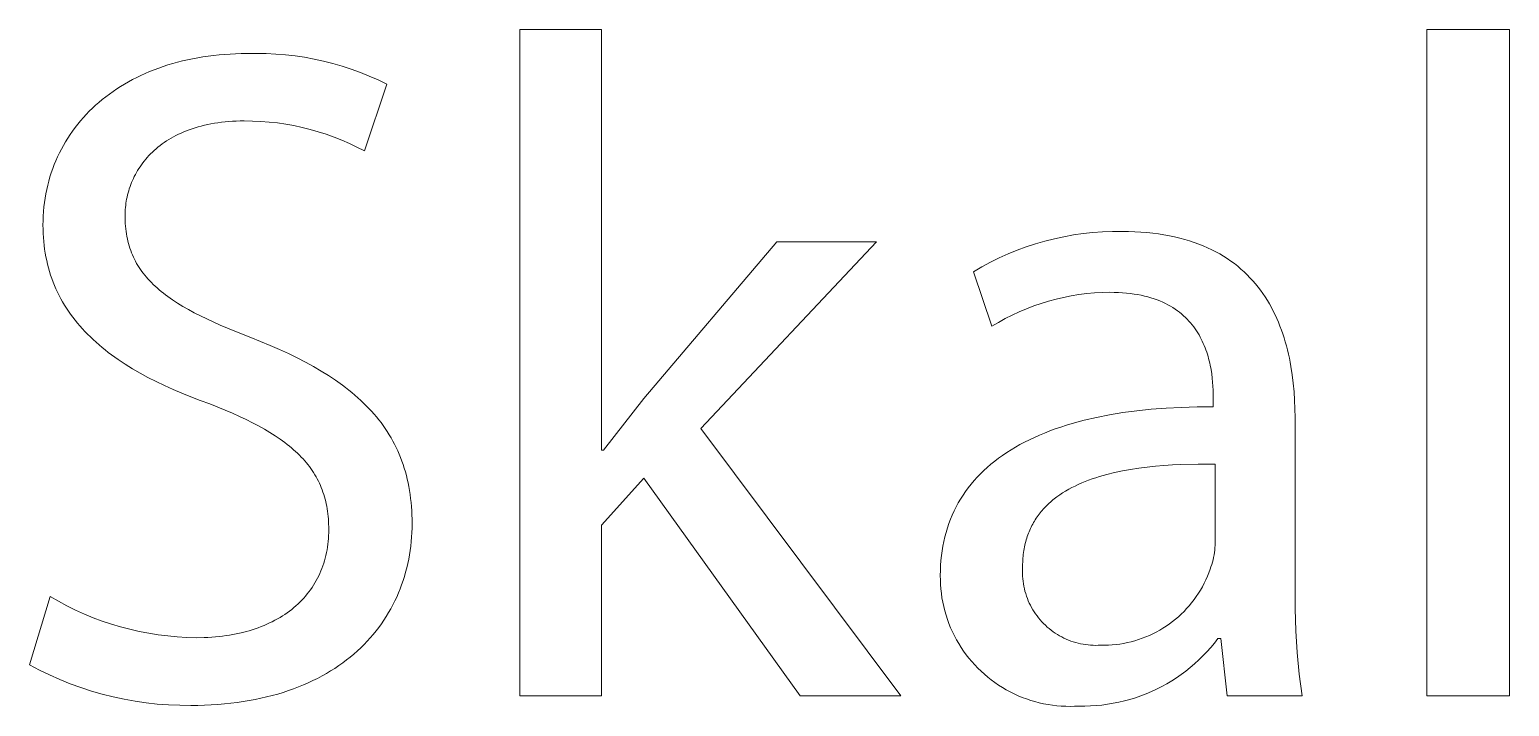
# Model space of a CAD drawing. Header units: millimetres. Extents: x 3269 to 7089, y 1744 to 4413.
# Drawn here: x 6774.7 to 6835.1, y 1909.1 to 1936.7 of the extents above; entities that cross this region are included whole.
import ezdxf

# ---------------------------------------------------------------- set-up
doc = ezdxf.new("R2010")
doc.units = ezdxf.units.MM
doc.header["$MEASUREMENT"] = 0
doc.layers.add('Domyślny', color=7, linetype='Continuous', true_color=0x000000)

msp = doc.modelspace()

# ---------------------------------------------------------------- linework, layer by layer
at = {"layer": 'Domyślny', "color": 18, "lineweight": 15, "true_color": 0x000000}
for p, q in [((6794.709, 1909.562), (6794.709, 1936.72)), ((6794.709, 1936.72), (6798.041, 1936.72)), ((6798.041, 1936.72), (6798.041, 1919.573)), ((6831.688, 1936.719), (6835.059, 1936.719)), ((6831.688, 1909.56), (6831.688, 1936.719)), ((6835.059, 1936.719), (6835.059, 1909.56)), ((6782.891, 1935.724), (6783.12, 1935.734)), ((6783.12, 1935.734), (6783.351, 1935.741)), ((6783.351, 1935.741), (6783.585, 1935.743)), ((6783.585, 1935.743), (6783.978, 1935.75)), ((6783.978, 1935.75), (6784.371, 1935.744)), ((6784.371, 1935.744), (6784.763, 1935.725)), ((6779.796, 1935.08), (6779.982, 1935.149)), ((6779.982, 1935.149), (6780.17, 1935.215)), ((6780.17, 1935.215), (6780.362, 1935.277)), ((6780.362, 1935.277), (6780.557, 1935.336)), ((6780.557, 1935.336), (6780.755, 1935.391)), ((6780.755, 1935.391), (6780.956, 1935.442)), ((6780.956, 1935.442), (6781.16, 1935.489)), ((6781.16, 1935.489), (6781.366, 1935.532)), ((6781.366, 1935.532), (6781.576, 1935.572)), ((6781.576, 1935.572), (6781.788, 1935.607)), ((6781.788, 1935.607), (6782.003, 1935.639)), ((6782.003, 1935.639), (6782.221, 1935.666)), ((6782.221, 1935.666), (6782.442, 1935.689)), ((6782.442, 1935.689), (6782.665, 1935.709)), ((6782.665, 1935.709), (6782.891, 1935.724)), ((6784.763, 1935.725), (6785.155, 1935.693)), ((6785.155, 1935.693), (6785.545, 1935.648)), ((6785.545, 1935.648), (6785.934, 1935.59)), ((6785.934, 1935.59), (6786.32, 1935.519)), ((6786.32, 1935.519), (6786.704, 1935.435)), ((6786.704, 1935.435), (6787.085, 1935.338)), ((6787.085, 1935.338), (6787.462, 1935.229)), ((6787.462, 1935.229), (6787.836, 1935.107)), ((6778.587, 1934.496), (6778.75, 1934.589)), ((6778.75, 1934.589), (6778.916, 1934.679)), ((6778.916, 1934.679), (6779.086, 1934.766)), ((6779.086, 1934.766), (6779.258, 1934.85)), ((6779.258, 1934.85), (6779.434, 1934.93)), ((6779.434, 1934.93), (6779.614, 1935.006)), ((6779.614, 1935.006), (6779.796, 1935.08)), ((6787.836, 1935.107), (6788.205, 1934.972)), ((6788.205, 1934.972), (6788.57, 1934.826)), ((6788.57, 1934.826), (6788.929, 1934.667)), ((6788.929, 1934.667), (6789.283, 1934.496)), ((6777.684, 1933.868), (6777.825, 1933.98)), ((6777.825, 1933.98), (6777.971, 1934.089)), ((6777.971, 1934.089), (6778.12, 1934.196)), ((6778.12, 1934.196), (6778.272, 1934.299)), ((6778.272, 1934.299), (6778.428, 1934.399)), ((6778.428, 1934.399), (6778.587, 1934.496)), ((6789.283, 1934.496), (6788.368, 1931.774)), ((6777.03, 1933.262), (6777.154, 1933.389)), ((6777.154, 1933.389), (6777.281, 1933.513)), ((6777.281, 1933.513), (6777.411, 1933.634)), ((6777.411, 1933.634), (6777.546, 1933.752)), ((6777.546, 1933.752), (6777.684, 1933.868)), ((6776.473, 1932.586), (6776.576, 1932.727)), ((6776.576, 1932.727), (6776.684, 1932.864)), ((6776.684, 1932.864), (6776.796, 1933)), ((6776.796, 1933), (6776.911, 1933.132)), ((6776.911, 1933.132), (6777.03, 1933.262)), ((6781.468, 1932.72), (6781.348, 1932.681)), ((6781.592, 1932.756), (6781.468, 1932.72)), ((6781.718, 1932.79), (6781.592, 1932.756)), ((6781.847, 1932.822), (6781.718, 1932.79)), ((6781.98, 1932.851), (6781.847, 1932.822)), ((6782.115, 1932.878), (6781.98, 1932.851)), ((6782.253, 1932.902), (6782.115, 1932.878)), ((6782.395, 1932.923), (6782.253, 1932.902)), ((6782.539, 1932.942), (6782.395, 1932.923)), ((6782.687, 1932.958), (6782.539, 1932.942)), ((6782.837, 1932.971), (6782.687, 1932.958)), ((6782.991, 1932.982), (6782.837, 1932.971)), ((6783.147, 1932.989), (6782.991, 1932.982)), ((6783.307, 1932.994), (6783.147, 1932.989)), ((6783.47, 1932.995), (6783.307, 1932.994)), ((6783.81, 1932.992), (6783.47, 1932.995)), ((6784.15, 1932.978), (6783.81, 1932.992)), ((6784.489, 1932.952), (6784.15, 1932.978)), ((6784.827, 1932.915), (6784.489, 1932.952)), ((6785.164, 1932.866), (6784.827, 1932.915)), ((6785.498, 1932.806), (6785.164, 1932.866)), ((6785.831, 1932.735), (6785.498, 1932.806)), ((6786.161, 1932.653), (6785.831, 1932.735)), ((6776.098, 1932), (6776.186, 1932.151)), ((6776.186, 1932.151), (6776.277, 1932.298)), ((6776.277, 1932.298), (6776.373, 1932.444)), ((6776.373, 1932.444), (6776.473, 1932.586)), ((6780.207, 1932.12), (6780.12, 1932.058)), ((6780.297, 1932.18), (6780.207, 1932.12)), ((6780.39, 1932.239), (6780.297, 1932.18)), ((6780.485, 1932.295), (6780.39, 1932.239)), ((6780.583, 1932.35), (6780.485, 1932.295)), ((6780.684, 1932.404), (6780.583, 1932.35)), ((6780.787, 1932.455), (6780.684, 1932.404)), ((6780.894, 1932.504), (6780.787, 1932.455)), ((6781.003, 1932.552), (6780.894, 1932.504)), ((6781.115, 1932.597), (6781.003, 1932.552)), ((6781.23, 1932.64), (6781.115, 1932.597)), ((6781.348, 1932.681), (6781.23, 1932.64)), ((6786.488, 1932.559), (6786.161, 1932.653)), ((6786.812, 1932.455), (6786.488, 1932.559)), ((6787.132, 1932.34), (6786.812, 1932.455)), ((6787.448, 1932.214), (6787.132, 1932.34)), ((6787.759, 1932.078), (6787.448, 1932.214)), ((6775.79, 1931.376), (6775.861, 1931.536)), ((6775.861, 1931.536), (6775.936, 1931.693)), ((6775.936, 1931.693), (6776.015, 1931.848)), ((6776.015, 1931.848), (6776.098, 1932)), ((6779.517, 1931.512), (6779.453, 1931.438)), ((6779.584, 1931.584), (6779.517, 1931.512)), ((6779.653, 1931.656), (6779.584, 1931.584)), ((6779.724, 1931.726), (6779.653, 1931.656)), ((6779.798, 1931.796), (6779.724, 1931.726)), ((6779.875, 1931.863), (6779.798, 1931.796)), ((6779.954, 1931.93), (6779.875, 1931.863)), ((6780.036, 1931.995), (6779.954, 1931.93)), ((6780.12, 1932.058), (6780.036, 1931.995)), ((6788.066, 1931.931), (6787.759, 1932.078)), ((6788.368, 1931.774), (6788.066, 1931.931)), ((6775.604, 1930.885), (6775.661, 1931.051)), ((6775.661, 1931.051), (6775.723, 1931.215)), ((6775.723, 1931.215), (6775.79, 1931.376)), ((6779.122, 1930.974), (6779.075, 1930.894)), ((6779.171, 1931.053), (6779.122, 1930.974)), ((6779.223, 1931.132), (6779.171, 1931.053)), ((6779.277, 1931.21), (6779.223, 1931.132)), ((6779.333, 1931.287), (6779.277, 1931.21)), ((6779.392, 1931.363), (6779.333, 1931.287)), ((6779.453, 1931.438), (6779.392, 1931.363)), ((6775.417, 1930.201), (6775.457, 1930.375)), ((6775.457, 1930.375), (6775.502, 1930.547)), ((6775.502, 1930.547), (6775.55, 1930.717)), ((6775.55, 1930.717), (6775.604, 1930.885)), ((6778.813, 1930.317), (6778.785, 1930.233)), ((6778.844, 1930.4), (6778.813, 1930.317)), ((6778.877, 1930.484), (6778.844, 1930.4)), ((6778.912, 1930.567), (6778.877, 1930.484)), ((6778.949, 1930.649), (6778.912, 1930.567)), ((6778.989, 1930.731), (6778.949, 1930.649)), ((6779.031, 1930.813), (6778.989, 1930.731)), ((6779.075, 1930.894), (6779.031, 1930.813)), ((6775.325, 1929.669), (6775.351, 1929.848)), ((6775.351, 1929.848), (6775.382, 1930.026)), ((6775.382, 1930.026), (6775.417, 1930.201)), ((6778.66, 1929.726), (6778.647, 1929.642)), ((6778.676, 1929.811), (6778.66, 1929.726)), ((6778.693, 1929.895), (6778.676, 1929.811)), ((6778.713, 1929.98), (6778.693, 1929.895)), ((6778.735, 1930.064), (6778.713, 1929.98)), ((6778.759, 1930.149), (6778.735, 1930.064)), ((6778.785, 1930.233), (6778.759, 1930.149)), ((6775.268, 1928.934), (6775.275, 1929.12)), ((6775.275, 1929.12), (6775.287, 1929.305)), ((6775.287, 1929.305), (6775.304, 1929.488)), ((6775.304, 1929.488), (6775.325, 1929.669)), ((6778.612, 1929.224), (6778.611, 1929.141)), ((6778.611, 1929.141), (6778.612, 1929.029)), ((6778.615, 1929.307), (6778.612, 1929.224)), ((6778.62, 1929.39), (6778.615, 1929.307)), ((6778.627, 1929.474), (6778.62, 1929.39)), ((6778.636, 1929.558), (6778.627, 1929.474)), ((6778.647, 1929.642), (6778.636, 1929.558)), ((6775.265, 1928.747), (6775.268, 1928.934)), ((6775.267, 1928.578), (6775.265, 1928.747)), ((6775.273, 1928.411), (6775.267, 1928.578)), ((6778.612, 1929.029), (6778.616, 1928.918)), ((6778.616, 1928.918), (6778.621, 1928.809)), ((6778.621, 1928.809), (6778.629, 1928.702)), ((6778.629, 1928.702), (6778.64, 1928.596)), ((6778.64, 1928.596), (6778.653, 1928.492)), ((6775.282, 1928.246), (6775.273, 1928.411)), ((6775.296, 1928.084), (6775.282, 1928.246)), ((6775.312, 1927.923), (6775.296, 1928.084)), ((6775.333, 1927.765), (6775.312, 1927.923)), ((6778.653, 1928.492), (6778.668, 1928.39)), ((6778.668, 1928.39), (6778.685, 1928.289)), ((6778.685, 1928.289), (6778.705, 1928.19)), ((6778.705, 1928.19), (6778.727, 1928.092)), ((6778.727, 1928.092), (6778.752, 1927.996)), ((6778.752, 1927.996), (6778.779, 1927.901)), ((6778.779, 1927.901), (6778.808, 1927.808)), ((6799.759, 1921.684), (6805.19, 1928.07)), ((6809.248, 1928.07), (6802.087, 1920.463)), ((6805.19, 1928.07), (6809.248, 1928.07)), ((6815.36, 1927.861), (6815.738, 1927.985)), ((6815.738, 1927.985), (6816.121, 1928.096)), ((6816.121, 1928.096), (6816.506, 1928.193)), ((6816.506, 1928.193), (6816.896, 1928.277)), ((6816.896, 1928.277), (6817.287, 1928.347)), ((6817.287, 1928.347), (6817.681, 1928.403)), ((6817.681, 1928.403), (6818.077, 1928.446)), ((6818.077, 1928.446), (6818.474, 1928.475)), ((6818.474, 1928.475), (6818.871, 1928.49)), ((6818.871, 1928.49), (6819.269, 1928.491)), ((6819.269, 1928.491), (6819.531, 1928.488)), ((6819.531, 1928.488), (6819.787, 1928.48)), ((6819.787, 1928.48), (6820.036, 1928.466)), ((6820.036, 1928.466), (6820.279, 1928.447)), ((6820.279, 1928.447), (6820.517, 1928.422)), ((6820.517, 1928.422), (6820.748, 1928.392)), ((6820.748, 1928.392), (6820.974, 1928.357)), ((6820.974, 1928.357), (6821.194, 1928.318)), ((6821.194, 1928.318), (6821.408, 1928.273)), ((6821.408, 1928.273), (6821.617, 1928.223)), ((6821.617, 1928.223), (6821.82, 1928.169)), ((6821.82, 1928.169), (6822.017, 1928.11)), ((6822.017, 1928.11), (6822.209, 1928.046)), ((6822.209, 1928.046), (6822.396, 1927.978)), ((6822.396, 1927.978), (6822.577, 1927.905)), ((6822.577, 1927.905), (6822.753, 1927.829)), ((6775.357, 1927.608), (6775.333, 1927.765)), ((6775.385, 1927.454), (6775.357, 1927.608)), ((6775.416, 1927.301), (6775.385, 1927.454)), ((6775.451, 1927.151), (6775.416, 1927.301)), ((6778.808, 1927.808), (6778.84, 1927.716)), ((6778.84, 1927.716), (6778.874, 1927.625)), ((6778.874, 1927.625), (6778.911, 1927.536)), ((6778.911, 1927.536), (6778.95, 1927.448)), ((6778.95, 1927.448), (6778.992, 1927.361)), ((6778.992, 1927.361), (6779.036, 1927.275)), ((6813.897, 1927.237), (6814.254, 1927.412)), ((6814.254, 1927.412), (6814.618, 1927.575)), ((6814.618, 1927.575), (6814.986, 1927.725)), ((6814.986, 1927.725), (6815.36, 1927.861)), ((6822.753, 1927.829), (6822.924, 1927.748)), ((6822.924, 1927.748), (6823.09, 1927.663)), ((6823.09, 1927.663), (6823.251, 1927.574)), ((6823.251, 1927.574), (6823.407, 1927.481)), ((6823.407, 1927.481), (6823.557, 1927.384)), ((6823.557, 1927.384), (6823.703, 1927.283)), ((6775.49, 1927.002), (6775.451, 1927.151)), ((6775.532, 1926.855), (6775.49, 1927.002)), ((6775.577, 1926.711), (6775.532, 1926.855)), ((6775.626, 1926.568), (6775.577, 1926.711)), ((6779.036, 1927.275), (6779.083, 1927.191)), ((6779.083, 1927.191), (6779.132, 1927.107)), ((6779.132, 1927.107), (6779.183, 1927.025)), ((6779.183, 1927.025), (6779.237, 1926.944)), ((6779.237, 1926.944), (6779.294, 1926.864)), ((6779.294, 1926.864), (6779.353, 1926.785)), ((6779.353, 1926.785), (6779.415, 1926.707)), ((6779.415, 1926.707), (6779.479, 1926.63)), ((6813.202, 1926.85), (6813.546, 1927.05)), ((6813.952, 1924.624), (6813.202, 1926.85)), ((6813.546, 1927.05), (6813.897, 1927.237)), ((6823.703, 1927.283), (6823.845, 1927.179)), ((6823.845, 1927.179), (6823.981, 1927.072)), ((6823.981, 1927.072), (6824.113, 1926.96)), ((6824.113, 1926.96), (6824.24, 1926.846)), ((6824.24, 1926.846), (6824.363, 1926.728)), ((6824.363, 1926.728), (6824.481, 1926.607)), ((6775.679, 1926.427), (6775.626, 1926.568)), ((6775.735, 1926.288), (6775.679, 1926.427)), ((6775.794, 1926.15), (6775.735, 1926.288)), ((6775.857, 1926.015), (6775.794, 1926.15)), ((6779.479, 1926.63), (6779.546, 1926.554)), ((6779.546, 1926.554), (6779.615, 1926.479)), ((6779.615, 1926.479), (6779.687, 1926.404)), ((6779.687, 1926.404), (6779.761, 1926.331)), ((6779.761, 1926.331), (6779.838, 1926.258)), ((6779.838, 1926.258), (6779.918, 1926.186)), ((6779.918, 1926.186), (6780.001, 1926.115)), ((6780.001, 1926.115), (6780.086, 1926.045)), ((6824.481, 1926.607), (6824.595, 1926.483)), ((6824.595, 1926.483), (6824.705, 1926.356)), ((6824.705, 1926.356), (6824.81, 1926.226)), ((6824.81, 1926.226), (6824.911, 1926.093)), ((6824.911, 1926.093), (6825.008, 1925.958)), ((6775.924, 1925.881), (6775.857, 1926.015)), ((6775.993, 1925.749), (6775.924, 1925.881)), ((6776.066, 1925.619), (6775.993, 1925.749)), ((6776.143, 1925.491), (6776.066, 1925.619)), ((6776.222, 1925.365), (6776.143, 1925.491)), ((6780.086, 1926.045), (6780.173, 1925.975)), ((6780.173, 1925.975), (6780.263, 1925.906)), ((6780.263, 1925.906), (6780.356, 1925.837)), ((6780.356, 1925.837), (6780.55, 1925.702)), ((6780.55, 1925.702), (6780.755, 1925.569)), ((6780.755, 1925.569), (6780.97, 1925.437)), ((6815.964, 1925.557), (6815.663, 1925.454)), ((6816.267, 1925.65), (6815.964, 1925.557)), ((6816.574, 1925.733), (6816.267, 1925.65)), ((6816.883, 1925.804), (6816.574, 1925.733)), ((6817.194, 1925.866), (6816.883, 1925.804)), ((6817.508, 1925.916), (6817.194, 1925.866)), ((6817.823, 1925.956), (6817.508, 1925.916)), ((6818.139, 1925.985), (6817.823, 1925.956)), ((6818.456, 1926.003), (6818.139, 1925.985)), ((6818.773, 1926.01), (6818.456, 1926.003)), ((6818.949, 1926.008), (6818.773, 1926.01)), ((6819.119, 1926.003), (6818.949, 1926.008)), ((6819.284, 1925.993), (6819.119, 1926.003)), ((6819.445, 1925.979), (6819.284, 1925.993)), ((6819.601, 1925.962), (6819.445, 1925.979)), ((6819.753, 1925.941), (6819.601, 1925.962)), ((6819.9, 1925.917), (6819.753, 1925.941)), ((6820.043, 1925.889), (6819.9, 1925.917)), ((6820.181, 1925.858), (6820.043, 1925.889)), ((6820.315, 1925.824), (6820.181, 1925.858)), ((6820.444, 1925.786), (6820.315, 1925.824)), ((6820.57, 1925.746), (6820.444, 1925.786)), ((6820.691, 1925.702), (6820.57, 1925.746)), ((6820.808, 1925.656), (6820.691, 1925.702)), ((6820.921, 1925.607), (6820.808, 1925.656)), ((6821.03, 1925.555), (6820.921, 1925.607)), ((6821.136, 1925.501), (6821.03, 1925.555)), ((6821.237, 1925.444), (6821.136, 1925.501)), ((6825.008, 1925.958), (6825.101, 1925.82)), ((6825.101, 1925.82), (6825.19, 1925.679)), ((6825.19, 1925.679), (6825.274, 1925.536)), ((6825.274, 1925.536), (6825.356, 1925.39)), ((6776.305, 1925.24), (6776.222, 1925.365)), ((6776.391, 1925.117), (6776.305, 1925.24)), ((6776.481, 1924.995), (6776.391, 1925.117)), ((6776.574, 1924.875), (6776.481, 1924.995)), ((6776.669, 1924.757), (6776.574, 1924.875)), ((6780.97, 1925.437), (6781.196, 1925.307)), ((6781.196, 1925.307), (6781.434, 1925.179)), ((6781.434, 1925.179), (6781.682, 1925.051)), ((6781.682, 1925.051), (6781.942, 1924.925)), ((6781.942, 1924.925), (6782.494, 1924.673)), ((6814.503, 1924.939), (6814.225, 1924.786)), ((6814.786, 1925.083), (6814.503, 1924.939)), ((6815.074, 1925.217), (6814.786, 1925.083)), ((6815.367, 1925.34), (6815.074, 1925.217)), ((6815.663, 1925.454), (6815.367, 1925.34)), ((6821.335, 1925.385), (6821.237, 1925.444)), ((6821.43, 1925.324), (6821.335, 1925.385)), ((6821.52, 1925.26), (6821.43, 1925.324)), ((6821.607, 1925.194), (6821.52, 1925.26)), ((6821.691, 1925.126), (6821.607, 1925.194)), ((6821.771, 1925.057), (6821.691, 1925.126)), ((6821.848, 1924.985), (6821.771, 1925.057)), ((6821.922, 1924.912), (6821.848, 1924.985)), ((6821.993, 1924.837), (6821.922, 1924.912)), ((6825.356, 1925.39), (6825.433, 1925.243)), ((6825.433, 1925.243), (6825.506, 1925.093)), ((6825.506, 1925.093), (6825.576, 1924.941)), ((6825.576, 1924.941), (6825.642, 1924.787)), ((6776.768, 1924.641), (6776.669, 1924.757)), ((6776.871, 1924.526), (6776.768, 1924.641)), ((6776.976, 1924.413), (6776.871, 1924.526)), ((6777.085, 1924.301), (6776.976, 1924.413)), ((6777.196, 1924.191), (6777.085, 1924.301)), ((6782.494, 1924.673), (6783.093, 1924.421)), ((6783.093, 1924.421), (6783.737, 1924.167)), ((6814.225, 1924.786), (6813.952, 1924.624)), ((6822.06, 1924.76), (6821.993, 1924.837)), ((6822.124, 1924.682), (6822.06, 1924.76)), ((6822.186, 1924.602), (6822.124, 1924.682)), ((6822.244, 1924.522), (6822.186, 1924.602)), ((6822.3, 1924.44), (6822.244, 1924.522)), ((6822.353, 1924.356), (6822.3, 1924.44)), ((6822.403, 1924.272), (6822.353, 1924.356)), ((6822.451, 1924.187), (6822.403, 1924.272)), ((6825.642, 1924.787), (6825.705, 1924.631)), ((6825.705, 1924.631), (6825.764, 1924.473)), ((6825.764, 1924.473), (6825.82, 1924.314)), ((6825.82, 1924.314), (6825.872, 1924.153)), ((6777.311, 1924.082), (6777.196, 1924.191)), ((6777.428, 1923.975), (6777.311, 1924.082)), ((6777.549, 1923.87), (6777.428, 1923.975)), ((6777.673, 1923.766), (6777.549, 1923.87)), ((6777.799, 1923.663), (6777.673, 1923.766)), ((6783.737, 1924.167), (6784.53, 1923.845)), ((6784.53, 1923.845), (6784.908, 1923.68)), ((6784.908, 1923.68), (6785.273, 1923.511)), ((6822.496, 1924.101), (6822.451, 1924.187)), ((6822.538, 1924.015), (6822.496, 1924.101)), ((6822.578, 1923.927), (6822.538, 1924.015)), ((6822.616, 1923.839), (6822.578, 1923.927)), ((6822.651, 1923.751), (6822.616, 1923.839)), ((6822.684, 1923.662), (6822.651, 1923.751)), ((6825.872, 1924.153), (6825.921, 1923.99)), ((6825.921, 1923.99), (6825.967, 1923.826)), ((6825.967, 1923.826), (6826.01, 1923.661)), ((6777.929, 1923.562), (6777.799, 1923.663)), ((6778.062, 1923.462), (6777.929, 1923.562)), ((6778.336, 1923.267), (6778.062, 1923.462)), ((6778.621, 1923.078), (6778.336, 1923.267)), ((6778.918, 1922.894), (6778.621, 1923.078)), ((6785.273, 1923.511), (6785.625, 1923.34)), ((6785.625, 1923.34), (6785.964, 1923.164)), ((6785.964, 1923.164), (6786.291, 1922.985)), ((6822.715, 1923.573), (6822.684, 1923.662)), ((6822.744, 1923.484), (6822.715, 1923.573)), ((6822.771, 1923.394), (6822.744, 1923.484)), ((6822.796, 1923.305), (6822.771, 1923.394)), ((6822.819, 1923.216), (6822.796, 1923.305)), ((6822.84, 1923.126), (6822.819, 1923.216)), ((6822.859, 1923.037), (6822.84, 1923.126)), ((6826.01, 1923.661), (6826.049, 1923.495)), ((6826.049, 1923.495), (6826.086, 1923.327)), ((6826.086, 1923.327), (6826.119, 1923.158)), ((6826.119, 1923.158), (6826.15, 1922.989)), ((6779.226, 1922.715), (6778.918, 1922.894)), ((6779.545, 1922.541), (6779.226, 1922.715)), ((6779.875, 1922.372), (6779.545, 1922.541)), ((6786.291, 1922.985), (6786.606, 1922.802)), ((6786.606, 1922.802), (6786.907, 1922.615)), ((6786.907, 1922.615), (6787.196, 1922.423)), ((6822.893, 1922.861), (6822.859, 1923.037)), ((6822.92, 1922.686), (6822.893, 1922.861)), ((6822.942, 1922.514), (6822.92, 1922.686)), ((6822.958, 1922.346), (6822.942, 1922.514)), ((6826.15, 1922.989), (6826.203, 1922.647)), ((6826.203, 1922.647), (6826.245, 1922.302)), ((6780.215, 1922.209), (6779.875, 1922.372)), ((6780.566, 1922.05), (6780.215, 1922.209)), ((6780.927, 1921.895), (6780.566, 1922.05)), ((6781.299, 1921.745), (6780.927, 1921.895)), ((6787.196, 1922.423), (6787.472, 1922.226)), ((6787.472, 1922.226), (6787.605, 1922.126)), ((6787.605, 1922.126), (6787.736, 1922.025)), ((6787.736, 1922.025), (6787.862, 1921.922)), ((6787.862, 1921.922), (6787.986, 1921.818)), ((6822.97, 1922.182), (6822.958, 1922.346)), ((6822.978, 1922.023), (6822.97, 1922.182)), ((6822.982, 1921.87), (6822.978, 1922.023)), ((6822.984, 1921.724), (6822.982, 1921.87)), ((6826.245, 1922.302), (6826.277, 1921.955)), ((6826.277, 1921.955), (6826.299, 1921.607)), ((6781.68, 1921.599), (6781.299, 1921.745)), ((6782.071, 1921.458), (6781.68, 1921.599)), ((6782.698, 1921.207), (6782.071, 1921.458)), ((6787.986, 1921.818), (6788.107, 1921.712)), ((6788.107, 1921.712), (6788.224, 1921.605)), ((6788.224, 1921.605), (6788.338, 1921.497)), ((6788.338, 1921.497), (6788.449, 1921.388)), ((6788.449, 1921.388), (6788.557, 1921.276)), ((6788.557, 1921.276), (6788.662, 1921.164)), ((6798.118, 1919.573), (6799.759, 1921.684)), ((6820.453, 1921.24), (6821.057, 1921.287)), ((6821.057, 1921.287), (6821.681, 1921.32)), ((6821.681, 1921.32), (6822.323, 1921.338)), ((6822.323, 1921.338), (6822.984, 1921.342)), ((6822.984, 1921.342), (6822.984, 1921.724)), ((6826.299, 1921.607), (6826.312, 1921.258)), ((6826.312, 1921.258), (6826.317, 1920.91)), ((6782.993, 1921.08), (6782.698, 1921.207)), ((6783.276, 1920.953), (6782.993, 1921.08)), ((6783.548, 1920.824), (6783.276, 1920.953)), ((6783.808, 1920.695), (6783.548, 1920.824)), ((6784.056, 1920.564), (6783.808, 1920.695)), ((6788.662, 1921.164), (6788.763, 1921.049)), ((6788.763, 1921.049), (6788.861, 1920.934)), ((6788.861, 1920.934), (6788.956, 1920.816)), ((6788.956, 1920.816), (6789.048, 1920.697)), ((6789.048, 1920.697), (6789.137, 1920.577)), ((6816.998, 1920.591), (6817.234, 1920.662)), ((6817.234, 1920.662), (6817.476, 1920.73)), ((6817.476, 1920.73), (6817.722, 1920.793)), ((6817.722, 1920.793), (6818.229, 1920.911)), ((6818.229, 1920.911), (6818.756, 1921.014)), ((6818.756, 1921.014), (6819.302, 1921.104)), ((6819.302, 1921.104), (6819.868, 1921.179)), ((6819.868, 1921.179), (6820.453, 1921.24)), ((6826.317, 1920.91), (6826.317, 1913.99)), ((6784.293, 1920.431), (6784.056, 1920.564)), ((6784.519, 1920.297), (6784.293, 1920.431)), ((6784.734, 1920.161), (6784.519, 1920.297)), ((6784.938, 1920.023), (6784.734, 1920.161)), ((6789.137, 1920.577), (6789.222, 1920.454)), ((6789.222, 1920.454), (6789.304, 1920.33)), ((6789.304, 1920.33), (6789.383, 1920.204)), ((6789.383, 1920.204), (6789.459, 1920.077)), ((6789.459, 1920.077), (6789.532, 1919.948)), ((6802.087, 1920.463), (6810.24, 1909.562)), ((6815.488, 1920.001), (6815.688, 1920.095)), ((6815.688, 1920.095), (6815.894, 1920.187)), ((6815.894, 1920.187), (6816.105, 1920.274)), ((6816.105, 1920.274), (6816.32, 1920.359)), ((6816.32, 1920.359), (6816.541, 1920.44)), ((6816.541, 1920.44), (6816.767, 1920.517)), ((6816.767, 1920.517), (6816.998, 1920.591)), ((6785.13, 1919.883), (6784.938, 1920.023)), ((6785.223, 1919.812), (6785.13, 1919.883)), ((6785.313, 1919.74), (6785.223, 1919.812)), ((6785.4, 1919.668), (6785.313, 1919.74)), ((6785.484, 1919.595), (6785.4, 1919.668)), ((6785.566, 1919.521), (6785.484, 1919.595)), ((6785.646, 1919.446), (6785.566, 1919.521)), ((6785.722, 1919.371), (6785.646, 1919.446)), ((6789.532, 1919.948), (6789.601, 1919.816)), ((6789.601, 1919.816), (6789.667, 1919.683)), ((6789.667, 1919.683), (6789.73, 1919.548)), ((6789.73, 1919.548), (6789.79, 1919.411)), ((6798.041, 1919.573), (6798.118, 1919.573)), ((6814.394, 1919.364), (6814.563, 1919.479)), ((6814.563, 1919.479), (6814.738, 1919.59)), ((6814.738, 1919.59), (6814.917, 1919.698)), ((6814.917, 1919.698), (6815.102, 1919.802)), ((6815.102, 1919.802), (6815.293, 1919.903)), ((6815.293, 1919.903), (6815.488, 1920.001)), ((6785.796, 1919.295), (6785.722, 1919.371)), ((6785.868, 1919.219), (6785.796, 1919.295)), ((6785.937, 1919.141), (6785.868, 1919.219)), ((6786.004, 1919.063), (6785.937, 1919.141)), ((6786.068, 1918.984), (6786.004, 1919.063)), ((6786.129, 1918.904), (6786.068, 1918.984)), ((6786.189, 1918.823), (6786.129, 1918.904)), ((6789.79, 1919.411), (6789.846, 1919.273)), ((6789.846, 1919.273), (6789.9, 1919.132)), ((6789.9, 1919.132), (6789.95, 1918.989)), ((6789.95, 1918.989), (6789.997, 1918.844)), ((6789.997, 1918.844), (6790.04, 1918.697)), ((6813.627, 1918.744), (6813.77, 1918.874)), ((6813.77, 1918.874), (6813.918, 1919.002)), ((6813.918, 1919.002), (6814.071, 1919.126)), ((6814.071, 1919.126), (6814.23, 1919.247)), ((6814.23, 1919.247), (6814.394, 1919.364)), ((6819.944, 1918.845), (6819.611, 1918.793)), ((6820.283, 1918.888), (6819.944, 1918.845)), ((6820.625, 1918.924), (6820.283, 1918.888)), ((6820.971, 1918.953), (6820.625, 1918.924)), ((6821.318, 1918.976), (6820.971, 1918.953)), ((6821.667, 1918.992), (6821.318, 1918.976)), ((6822.366, 1919.007), (6821.667, 1918.992)), ((6823.06, 1919.002), (6822.366, 1919.007)), ((6823.06, 1915.796), (6823.06, 1919.002)), ((6786.245, 1918.741), (6786.189, 1918.823)), ((6786.3, 1918.658), (6786.245, 1918.741)), ((6786.351, 1918.574), (6786.3, 1918.658)), ((6786.401, 1918.489), (6786.351, 1918.574)), ((6786.448, 1918.404), (6786.401, 1918.489)), ((6786.493, 1918.317), (6786.448, 1918.404)), ((6786.535, 1918.229), (6786.493, 1918.317)), ((6790.04, 1918.697), (6790.081, 1918.548)), ((6790.081, 1918.548), (6790.118, 1918.397)), ((6790.118, 1918.397), (6790.152, 1918.244)), ((6790.152, 1918.244), (6790.183, 1918.088)), ((6799.759, 1918.428), (6798.041, 1916.52)), ((6806.144, 1909.562), (6799.759, 1918.428)), ((6813.111, 1918.189), (6813.232, 1918.333)), ((6813.232, 1918.333), (6813.358, 1918.473)), ((6813.358, 1918.473), (6813.49, 1918.61)), ((6813.49, 1918.61), (6813.627, 1918.744)), ((6817.618, 1918.238), (6817.481, 1918.177)), ((6817.757, 1918.296), (6817.618, 1918.238)), ((6817.899, 1918.351), (6817.757, 1918.296)), ((6818.044, 1918.403), (6817.899, 1918.351)), ((6818.192, 1918.453), (6818.044, 1918.403)), ((6818.341, 1918.5), (6818.192, 1918.453)), ((6818.493, 1918.545), (6818.341, 1918.5)), ((6818.647, 1918.587), (6818.493, 1918.545)), ((6818.961, 1918.665), (6818.647, 1918.587)), ((6819.283, 1918.733), (6818.961, 1918.665)), ((6819.611, 1918.793), (6819.283, 1918.733)), ((6786.575, 1918.14), (6786.535, 1918.229)), ((6786.613, 1918.05), (6786.575, 1918.14)), ((6786.649, 1917.959), (6786.613, 1918.05)), ((6786.682, 1917.867), (6786.649, 1917.959)), ((6786.713, 1917.773), (6786.682, 1917.867)), ((6786.741, 1917.679), (6786.713, 1917.773)), ((6786.768, 1917.583), (6786.741, 1917.679)), ((6790.183, 1918.088), (6790.21, 1917.931)), ((6790.21, 1917.931), (6790.234, 1917.771)), ((6790.234, 1917.771), (6790.255, 1917.608)), ((6812.681, 1917.584), (6812.78, 1917.74)), ((6812.78, 1917.74), (6812.885, 1917.893)), ((6812.885, 1917.893), (6812.995, 1918.043)), ((6812.995, 1918.043), (6813.111, 1918.189)), ((6816.611, 1917.674), (6816.501, 1917.589)), ((6816.726, 1917.755), (6816.611, 1917.674)), ((6816.843, 1917.832), (6816.726, 1917.755)), ((6816.964, 1917.907), (6816.843, 1917.832)), ((6817.089, 1917.979), (6816.964, 1917.907)), ((6817.216, 1918.048), (6817.089, 1917.979)), ((6817.347, 1918.114), (6817.216, 1918.048)), ((6817.481, 1918.177), (6817.347, 1918.114)), ((6786.792, 1917.486), (6786.768, 1917.583)), ((6786.814, 1917.388), (6786.792, 1917.486)), ((6786.834, 1917.288), (6786.814, 1917.388)), ((6786.852, 1917.187), (6786.834, 1917.288)), ((6786.867, 1917.085), (6786.852, 1917.187)), ((6786.881, 1916.982), (6786.867, 1917.085)), ((6790.255, 1917.608), (6790.273, 1917.444)), ((6790.273, 1917.444), (6790.288, 1917.277)), ((6790.288, 1917.277), (6790.299, 1917.108)), ((6790.299, 1917.108), (6790.307, 1916.936)), ((6812.339, 1916.928), (6812.416, 1917.097)), ((6812.416, 1917.097), (6812.499, 1917.262)), ((6812.499, 1917.262), (6812.587, 1917.425)), ((6812.587, 1917.425), (6812.681, 1917.584)), ((6815.964, 1917.068), (6815.921, 1917.016)), ((6816.007, 1917.12), (6815.964, 1917.068)), ((6816.052, 1917.171), (6816.007, 1917.12)), ((6816.098, 1917.221), (6816.052, 1917.171)), ((6816.145, 1917.27), (6816.098, 1917.221)), ((6816.193, 1917.318), (6816.145, 1917.27)), ((6816.242, 1917.365), (6816.193, 1917.318)), ((6816.291, 1917.412), (6816.242, 1917.365)), ((6816.342, 1917.457), (6816.291, 1917.412)), ((6816.394, 1917.502), (6816.342, 1917.457)), ((6816.447, 1917.546), (6816.394, 1917.502)), ((6816.501, 1917.589), (6816.447, 1917.546)), ((6786.892, 1916.877), (6786.881, 1916.982)), ((6786.901, 1916.771), (6786.892, 1916.877)), ((6786.908, 1916.663), (6786.901, 1916.771)), ((6786.913, 1916.554), (6786.908, 1916.663)), ((6786.916, 1916.443), (6786.913, 1916.554)), ((6786.917, 1916.331), (6786.916, 1916.443)), ((6790.307, 1916.936), (6790.312, 1916.762)), ((6790.312, 1916.762), (6790.314, 1916.586)), ((6790.314, 1916.586), (6790.312, 1916.4)), ((6798.041, 1916.52), (6798.041, 1909.562)), ((6812.142, 1916.404), (6812.202, 1916.582)), ((6812.202, 1916.582), (6812.268, 1916.757)), ((6812.268, 1916.757), (6812.339, 1916.928)), ((6815.558, 1916.442), (6815.528, 1916.38)), ((6815.589, 1916.504), (6815.558, 1916.442)), ((6815.621, 1916.564), (6815.589, 1916.504)), ((6815.654, 1916.624), (6815.621, 1916.564)), ((6815.689, 1916.683), (6815.654, 1916.624)), ((6815.725, 1916.74), (6815.689, 1916.683)), ((6815.762, 1916.797), (6815.725, 1916.74)), ((6815.8, 1916.853), (6815.762, 1916.797)), ((6815.839, 1916.908), (6815.8, 1916.853)), ((6815.879, 1916.963), (6815.839, 1916.908)), ((6815.921, 1917.016), (6815.879, 1916.963)), ((6786.881, 1915.738), (6786.894, 1915.854)), ((6786.894, 1915.854), (6786.904, 1915.972)), ((6786.904, 1915.972), (6786.912, 1916.091)), ((6786.912, 1916.091), (6786.916, 1916.21)), ((6786.916, 1916.21), (6786.917, 1916.331)), ((6790.279, 1915.849), (6790.26, 1915.667)), ((6790.294, 1916.032), (6790.279, 1915.849)), ((6790.305, 1916.215), (6790.294, 1916.032)), ((6790.312, 1916.4), (6790.305, 1916.215)), ((6811.958, 1915.663), (6811.995, 1915.853)), ((6811.995, 1915.853), (6812.038, 1916.039)), ((6812.038, 1916.039), (6812.087, 1916.223)), ((6812.087, 1916.223), (6812.142, 1916.404)), ((6815.336, 1915.846), (6815.318, 1915.775)), ((6815.355, 1915.916), (6815.336, 1915.846)), ((6815.376, 1915.986), (6815.355, 1915.916)), ((6815.398, 1916.054), (6815.376, 1915.986)), ((6815.421, 1916.121), (6815.398, 1916.054)), ((6815.446, 1916.187), (6815.421, 1916.121)), ((6815.472, 1916.252), (6815.446, 1916.187)), ((6815.499, 1916.317), (6815.472, 1916.252)), ((6815.528, 1916.38), (6815.499, 1916.317)), ((6786.773, 1915.177), (6786.801, 1915.286)), ((6786.801, 1915.286), (6786.825, 1915.397)), ((6786.825, 1915.397), (6786.847, 1915.51)), ((6786.847, 1915.51), (6786.865, 1915.623)), ((6786.865, 1915.623), (6786.881, 1915.738)), ((6790.208, 1915.306), (6790.176, 1915.128)), ((6790.236, 1915.486), (6790.208, 1915.306)), ((6790.26, 1915.667), (6790.236, 1915.486)), ((6811.88, 1915.075), (6811.9, 1915.274)), ((6811.9, 1915.274), (6811.926, 1915.47)), ((6811.926, 1915.47), (6811.958, 1915.663)), ((6815.23, 1915.249), (6815.224, 1915.17)), ((6815.239, 1915.327), (6815.23, 1915.249)), ((6815.248, 1915.404), (6815.239, 1915.327)), ((6815.259, 1915.481), (6815.248, 1915.404)), ((6815.272, 1915.556), (6815.259, 1915.481)), ((6815.286, 1915.63), (6815.272, 1915.556)), ((6815.301, 1915.703), (6815.286, 1915.63)), ((6815.318, 1915.775), (6815.301, 1915.703)), ((6822.996, 1915.204), (6823.014, 1915.302)), ((6823.014, 1915.302), (6823.03, 1915.4)), ((6823.03, 1915.4), (6823.042, 1915.498)), ((6823.042, 1915.498), (6823.051, 1915.597)), ((6823.051, 1915.597), (6823.057, 1915.697)), ((6823.057, 1915.697), (6823.06, 1915.796)), ((6786.552, 1914.549), (6786.596, 1914.65)), ((6786.596, 1914.65), (6786.637, 1914.752)), ((6786.637, 1914.752), (6786.675, 1914.856)), ((6786.675, 1914.856), (6786.711, 1914.962)), ((6786.711, 1914.962), (6786.743, 1915.069)), ((6786.743, 1915.069), (6786.773, 1915.177)), ((6790.098, 1914.775), (6790.052, 1914.601)), ((6790.139, 1914.951), (6790.098, 1914.775)), ((6790.176, 1915.128), (6790.139, 1914.951)), ((6811.853, 1914.46), (6811.856, 1914.668)), ((6811.856, 1914.668), (6811.865, 1914.873)), ((6811.865, 1914.873), (6811.88, 1915.075)), ((6815.205, 1914.74), (6815.203, 1914.637)), ((6815.203, 1914.637), (6815.203, 1914.534)), ((6815.212, 1914.842), (6815.205, 1914.74)), ((6815.215, 1915.008), (6815.212, 1914.925)), ((6815.212, 1914.925), (6815.212, 1914.842)), ((6815.218, 1915.089), (6815.215, 1915.008)), ((6815.224, 1915.17), (6815.218, 1915.089)), ((6822.803, 1914.58), (6822.857, 1914.727)), ((6822.857, 1914.727), (6822.89, 1914.821)), ((6822.89, 1914.821), (6822.921, 1914.915)), ((6822.921, 1914.915), (6822.949, 1915.011)), ((6822.949, 1915.011), (6822.974, 1915.107)), ((6822.974, 1915.107), (6822.996, 1915.204)), ((6786.234, 1913.976), (6786.293, 1914.068)), ((6786.293, 1914.068), (6786.351, 1914.161)), ((6786.351, 1914.161), (6786.405, 1914.255)), ((6786.405, 1914.255), (6786.457, 1914.352)), ((6786.457, 1914.352), (6786.506, 1914.45)), ((6786.506, 1914.45), (6786.552, 1914.549)), ((6789.89, 1914.087), (6789.827, 1913.919)), ((6789.948, 1914.256), (6789.89, 1914.087)), ((6790.003, 1914.428), (6789.948, 1914.256)), ((6790.052, 1914.601), (6790.003, 1914.428)), ((6811.855, 1914.278), (6811.853, 1914.46)), ((6811.862, 1914.097), (6811.855, 1914.278)), ((6811.876, 1913.916), (6811.862, 1914.097)), ((6815.203, 1914.534), (6815.208, 1914.432)), ((6815.208, 1914.432), (6815.216, 1914.33)), ((6815.216, 1914.33), (6815.227, 1914.228)), ((6815.227, 1914.228), (6815.242, 1914.126)), ((6815.242, 1914.126), (6815.26, 1914.025)), ((6815.26, 1914.025), (6815.282, 1913.925)), ((6822.539, 1914.01), (6822.612, 1914.149)), ((6822.612, 1914.149), (6822.68, 1914.29)), ((6822.68, 1914.29), (6822.744, 1914.434)), ((6822.744, 1914.434), (6822.803, 1914.58)), ((6774.719, 1910.824), (6775.558, 1913.609)), ((6775.558, 1913.609), (6775.898, 1913.413)), ((6775.898, 1913.413), (6776.243, 1913.229)), ((6785.743, 1913.384), (6785.821, 1913.464)), ((6785.821, 1913.464), (6785.896, 1913.545)), ((6785.896, 1913.545), (6785.969, 1913.628)), ((6785.969, 1913.628), (6786.039, 1913.712)), ((6786.039, 1913.712), (6786.106, 1913.799)), ((6786.106, 1913.799), (6786.171, 1913.887)), ((6786.171, 1913.887), (6786.234, 1913.976)), ((6789.612, 1913.426), (6789.532, 1913.266)), ((6789.688, 1913.588), (6789.612, 1913.426)), ((6789.76, 1913.753), (6789.688, 1913.588)), ((6789.827, 1913.919), (6789.76, 1913.753)), ((6811.896, 1913.735), (6811.876, 1913.916)), ((6811.922, 1913.555), (6811.896, 1913.735)), ((6811.954, 1913.376), (6811.922, 1913.555)), ((6815.282, 1913.925), (6815.307, 1913.825)), ((6815.307, 1913.825), (6815.335, 1913.727)), ((6815.335, 1913.727), (6815.367, 1913.629)), ((6815.367, 1913.629), (6815.403, 1913.533)), ((6815.403, 1913.533), (6815.441, 1913.438)), ((6815.441, 1913.438), (6815.483, 1913.344)), ((6822.103, 1913.356), (6822.199, 1913.481)), ((6822.199, 1913.481), (6822.291, 1913.609)), ((6822.291, 1913.609), (6822.378, 1913.739)), ((6822.378, 1913.739), (6822.46, 1913.873)), ((6822.46, 1913.873), (6822.539, 1914.01)), ((6826.317, 1913.99), (6826.318, 1913.101)), ((6776.243, 1913.229), (6776.595, 1913.056)), ((6776.595, 1913.056), (6776.952, 1912.895)), ((6776.952, 1912.895), (6777.315, 1912.746)), ((6784.93, 1912.756), (6785.03, 1912.818)), ((6785.03, 1912.818), (6785.128, 1912.882)), ((6785.128, 1912.882), (6785.223, 1912.948)), ((6785.223, 1912.948), (6785.316, 1913.016)), ((6785.316, 1913.016), (6785.406, 1913.086)), ((6785.406, 1913.086), (6785.494, 1913.158)), ((6785.494, 1913.158), (6785.58, 1913.231)), ((6785.58, 1913.231), (6785.663, 1913.307)), ((6785.663, 1913.307), (6785.743, 1913.384)), ((6789.358, 1912.951), (6789.264, 1912.797)), ((6789.447, 1913.107), (6789.358, 1912.951)), ((6789.532, 1913.266), (6789.447, 1913.107)), ((6811.993, 1913.198), (6811.954, 1913.376)), ((6812.038, 1913.022), (6811.993, 1913.198)), ((6812.088, 1912.847), (6812.038, 1913.022)), ((6812.145, 1912.675), (6812.088, 1912.847)), ((6815.483, 1913.344), (6815.528, 1913.252)), ((6815.528, 1913.252), (6815.576, 1913.161)), ((6815.576, 1913.161), (6815.627, 1913.072)), ((6815.627, 1913.072), (6815.681, 1912.985)), ((6815.681, 1912.985), (6815.738, 1912.9)), ((6815.738, 1912.9), (6815.798, 1912.817)), ((6815.798, 1912.817), (6815.861, 1912.736)), ((6821.563, 1912.786), (6821.679, 1912.893)), ((6821.679, 1912.893), (6821.791, 1913.003)), ((6821.791, 1913.003), (6821.899, 1913.117)), ((6821.899, 1913.117), (6822.003, 1913.235)), ((6822.003, 1913.235), (6822.103, 1913.356)), ((6826.318, 1913.101), (6826.348, 1912.214)), ((6777.315, 1912.746), (6777.682, 1912.609)), ((6777.682, 1912.609), (6778.053, 1912.484)), ((6778.053, 1912.484), (6778.429, 1912.372)), ((6778.429, 1912.372), (6778.808, 1912.272)), ((6778.808, 1912.272), (6779.19, 1912.184)), ((6783.546, 1912.179), (6783.674, 1912.215)), ((6783.674, 1912.215), (6783.8, 1912.253)), ((6783.8, 1912.253), (6783.923, 1912.293)), ((6783.923, 1912.293), (6784.044, 1912.336)), ((6784.044, 1912.336), (6784.163, 1912.381)), ((6784.163, 1912.381), (6784.28, 1912.428)), ((6784.28, 1912.428), (6784.394, 1912.478)), ((6784.394, 1912.478), (6784.506, 1912.529)), ((6784.506, 1912.529), (6784.616, 1912.583)), ((6784.616, 1912.583), (6784.723, 1912.639)), ((6784.723, 1912.639), (6784.828, 1912.696)), ((6784.828, 1912.696), (6784.93, 1912.756)), ((6788.845, 1912.203), (6788.73, 1912.061)), ((6788.957, 1912.348), (6788.845, 1912.203)), ((6789.063, 1912.495), (6788.957, 1912.348)), ((6789.166, 1912.645), (6789.063, 1912.495)), ((6789.264, 1912.797), (6789.166, 1912.645)), ((6812.207, 1912.504), (6812.145, 1912.675)), ((6812.276, 1912.335), (6812.207, 1912.504)), ((6812.35, 1912.169), (6812.276, 1912.335)), ((6815.861, 1912.736), (6815.927, 1912.657)), ((6815.927, 1912.657), (6815.995, 1912.58)), ((6815.995, 1912.58), (6816.066, 1912.506)), ((6816.066, 1912.506), (6816.139, 1912.434)), ((6816.139, 1912.434), (6816.215, 1912.365)), ((6816.215, 1912.365), (6816.293, 1912.298)), ((6816.293, 1912.298), (6816.374, 1912.235)), ((6816.374, 1912.235), (6816.456, 1912.174)), ((6820.662, 1912.16), (6820.799, 1912.236)), ((6820.799, 1912.236), (6820.934, 1912.317)), ((6820.934, 1912.317), (6821.066, 1912.402)), ((6821.066, 1912.402), (6821.195, 1912.492)), ((6821.195, 1912.492), (6821.321, 1912.586)), ((6821.321, 1912.586), (6821.444, 1912.684)), ((6821.444, 1912.684), (6821.563, 1912.786)), ((6826.348, 1912.214), (6826.406, 1911.327)), ((6779.19, 1912.184), (6779.575, 1912.11)), ((6779.575, 1912.11), (6779.962, 1912.048)), ((6779.962, 1912.048), (6780.351, 1911.999)), ((6780.351, 1911.999), (6780.741, 1911.963)), ((6780.741, 1911.963), (6781.132, 1911.94)), ((6781.132, 1911.94), (6781.524, 1911.93)), ((6781.524, 1911.93), (6781.838, 1911.935)), ((6781.838, 1911.935), (6781.992, 1911.942)), ((6781.992, 1911.942), (6782.144, 1911.951)), ((6782.144, 1911.951), (6782.294, 1911.963)), ((6782.294, 1911.963), (6782.442, 1911.977)), ((6782.442, 1911.977), (6782.587, 1911.994)), ((6782.587, 1911.994), (6782.731, 1912.013)), ((6782.731, 1912.013), (6782.872, 1912.035)), ((6782.872, 1912.035), (6783.011, 1912.059)), ((6783.011, 1912.059), (6783.148, 1912.085)), ((6783.148, 1912.085), (6783.283, 1912.114)), ((6783.283, 1912.114), (6783.415, 1912.145)), ((6783.415, 1912.145), (6783.546, 1912.179)), ((6788.356, 1911.65), (6788.222, 1911.518)), ((6788.485, 1911.784), (6788.356, 1911.65)), ((6788.609, 1911.921), (6788.485, 1911.784)), ((6788.73, 1912.061), (6788.609, 1911.921)), ((6812.43, 1912.006), (6812.35, 1912.169)), ((6812.515, 1911.846), (6812.43, 1912.006)), ((6812.606, 1911.688), (6812.515, 1911.846)), ((6812.703, 1911.534), (6812.606, 1911.688)), ((6816.456, 1912.174), (6816.541, 1912.115)), ((6816.541, 1912.115), (6816.627, 1912.06)), ((6816.627, 1912.06), (6816.715, 1912.008)), ((6816.715, 1912.008), (6816.805, 1911.959)), ((6816.805, 1911.959), (6816.897, 1911.913)), ((6816.897, 1911.913), (6816.99, 1911.87)), ((6816.99, 1911.87), (6817.085, 1911.83)), ((6817.085, 1911.83), (6817.181, 1911.794)), ((6817.181, 1911.794), (6817.278, 1911.761)), ((6817.278, 1911.761), (6817.376, 1911.731)), ((6817.376, 1911.731), (6817.475, 1911.705)), ((6817.475, 1911.705), (6817.575, 1911.682)), ((6817.575, 1911.682), (6817.676, 1911.662)), ((6817.676, 1911.662), (6817.778, 1911.646)), ((6817.778, 1911.646), (6817.879, 1911.634)), ((6817.879, 1911.634), (6817.982, 1911.625)), ((6817.982, 1911.625), (6818.084, 1911.619)), ((6818.084, 1911.619), (6818.187, 1911.617)), ((6818.187, 1911.617), (6818.289, 1911.619)), ((6818.289, 1911.619), (6818.392, 1911.624)), ((6818.392, 1911.624), (6818.549, 1911.623)), ((6818.549, 1911.623), (6818.706, 1911.627)), ((6818.706, 1911.627), (6818.863, 1911.636)), ((6818.863, 1911.636), (6819.019, 1911.651)), ((6819.019, 1911.651), (6819.175, 1911.672)), ((6819.175, 1911.672), (6819.33, 1911.697)), ((6819.33, 1911.697), (6819.485, 1911.728)), ((6819.485, 1911.728), (6819.638, 1911.764)), ((6819.638, 1911.764), (6819.789, 1911.806)), ((6819.789, 1911.806), (6819.939, 1911.852)), ((6819.939, 1911.852), (6820.088, 1911.904)), ((6820.088, 1911.904), (6820.235, 1911.96)), ((6820.235, 1911.96), (6820.379, 1912.022)), ((6820.379, 1912.022), (6820.522, 1912.088)), ((6820.522, 1912.088), (6820.662, 1912.16)), ((6823.031, 1911.707), (6822.881, 1911.528)), ((6823.175, 1911.891), (6823.031, 1911.707)), ((6823.289, 1911.891), (6823.175, 1911.891)), ((6823.556, 1909.563), (6823.289, 1911.891)), ((6787.644, 1911.021), (6787.488, 1910.904)), ((6787.795, 1911.141), (6787.644, 1911.021)), ((6787.942, 1911.264), (6787.795, 1911.141)), ((6788.085, 1911.39), (6787.942, 1911.264)), ((6788.222, 1911.518), (6788.085, 1911.39)), ((6812.804, 1911.383), (6812.703, 1911.534)), ((6812.911, 1911.236), (6812.804, 1911.383)), ((6813.023, 1911.092), (6812.911, 1911.236)), ((6813.139, 1910.953), (6813.023, 1911.092)), ((6822.397, 1911.023), (6822.225, 1910.866)), ((6822.564, 1911.186), (6822.397, 1911.023)), ((6822.726, 1911.354), (6822.564, 1911.186)), ((6822.881, 1911.528), (6822.726, 1911.354)), ((6826.406, 1911.327), (6826.493, 1910.444)), ((6775.123, 1910.61), (6774.719, 1910.824)), ((6775.534, 1910.41), (6775.123, 1910.61)), ((6775.952, 1910.225), (6775.534, 1910.41)), ((6786.821, 1910.47), (6786.642, 1910.37)), ((6786.994, 1910.574), (6786.821, 1910.47)), ((6787.163, 1910.68), (6786.994, 1910.574)), ((6787.328, 1910.791), (6787.163, 1910.68)), ((6787.488, 1910.904), (6787.328, 1910.791)), ((6813.261, 1910.817), (6813.139, 1910.953)), ((6813.386, 1910.686), (6813.261, 1910.817)), ((6813.517, 1910.56), (6813.386, 1910.686)), ((6813.651, 1910.437), (6813.517, 1910.56)), ((6813.79, 1910.32), (6813.651, 1910.437)), ((6821.677, 1910.43), (6821.485, 1910.298)), ((6821.865, 1910.569), (6821.677, 1910.43)), ((6822.047, 1910.714), (6821.865, 1910.569)), ((6822.225, 1910.866), (6822.047, 1910.714)), ((6826.493, 1910.444), (6826.609, 1909.563)), ((6776.375, 1910.054), (6775.952, 1910.225)), ((6776.805, 1909.898), (6776.375, 1910.054)), ((6777.24, 1909.756), (6776.805, 1909.898)), ((6785.479, 1909.845), (6785.269, 1909.771)), ((6785.684, 1909.923), (6785.479, 1909.845)), ((6785.885, 1910.005), (6785.684, 1909.923)), ((6786.081, 1910.091), (6785.885, 1910.005)), ((6786.273, 1910.18), (6786.081, 1910.091)), ((6786.46, 1910.273), (6786.273, 1910.18)), ((6786.642, 1910.37), (6786.46, 1910.273)), ((6813.933, 1910.207), (6813.79, 1910.32)), ((6814.08, 1910.1), (6813.933, 1910.207)), ((6814.23, 1909.997), (6814.08, 1910.1)), ((6814.383, 1909.9), (6814.23, 1909.997)), ((6814.54, 1909.808), (6814.383, 1909.9)), ((6814.7, 1909.721), (6814.54, 1909.808)), ((6820.675, 1909.835), (6820.464, 1909.736)), ((6820.884, 1909.94), (6820.675, 1909.835)), ((6821.088, 1910.053), (6820.884, 1909.94)), ((6821.289, 1910.172), (6821.088, 1910.053)), ((6821.485, 1910.298), (6821.289, 1910.172)), ((6777.679, 1909.629), (6777.24, 1909.756)), ((6778.122, 1909.518), (6777.679, 1909.629)), ((6778.569, 1909.422), (6778.122, 1909.518)), ((6779.019, 1909.341), (6778.569, 1909.422)), ((6779.471, 1909.276), (6779.019, 1909.341)), ((6779.925, 1909.226), (6779.471, 1909.276)), ((6780.381, 1909.191), (6779.925, 1909.226)), ((6780.838, 1909.173), (6780.381, 1909.191)), ((6782.129, 1909.192), (6781.856, 1909.18)), ((6782.398, 1909.21), (6782.129, 1909.192)), ((6782.663, 1909.232), (6782.398, 1909.21)), ((6782.922, 1909.258), (6782.663, 1909.232)), ((6783.178, 1909.29), (6782.922, 1909.258)), ((6783.428, 1909.326), (6783.178, 1909.29)), ((6783.674, 1909.366), (6783.428, 1909.326)), ((6783.916, 1909.411), (6783.674, 1909.366)), ((6784.153, 1909.461), (6783.916, 1909.411)), ((6784.385, 1909.514), (6784.153, 1909.461)), ((6784.613, 1909.572), (6784.385, 1909.514)), ((6784.836, 1909.634), (6784.613, 1909.572)), ((6785.055, 1909.7), (6784.836, 1909.634)), ((6785.269, 1909.771), (6785.055, 1909.7)), ((6798.041, 1909.562), (6794.709, 1909.562)), ((6810.24, 1909.562), (6806.144, 1909.562)), ((6814.863, 1909.64), (6814.7, 1909.721)), ((6815.029, 1909.565), (6814.863, 1909.64)), ((6815.197, 1909.496), (6815.029, 1909.565)), ((6815.367, 1909.432), (6815.197, 1909.496)), ((6815.539, 1909.374), (6815.367, 1909.432)), ((6815.714, 1909.322), (6815.539, 1909.374)), ((6815.89, 1909.277), (6815.714, 1909.322)), ((6816.067, 1909.237), (6815.89, 1909.277)), ((6816.246, 1909.204), (6816.067, 1909.237)), ((6816.425, 1909.176), (6816.246, 1909.204)), ((6818.446, 1909.186), (6818.213, 1909.164)), ((6818.677, 1909.217), (6818.446, 1909.186)), ((6818.907, 1909.255), (6818.677, 1909.217)), ((6819.136, 1909.301), (6818.907, 1909.255)), ((6819.363, 1909.355), (6819.136, 1909.301)), ((6819.588, 1909.416), (6819.363, 1909.355)), ((6819.811, 1909.485), (6819.588, 1909.416)), ((6820.031, 1909.561), (6819.811, 1909.485)), ((6820.249, 1909.645), (6820.031, 1909.561)), ((6820.464, 1909.736), (6820.249, 1909.645)), ((6826.609, 1909.563), (6823.556, 1909.563)), ((6835.059, 1909.56), (6831.688, 1909.56)), ((6781.295, 1909.17), (6780.838, 1909.173)), ((6781.578, 1909.172), (6781.295, 1909.17)), ((6781.856, 1909.18), (6781.578, 1909.172)), ((6816.606, 1909.155), (6816.425, 1909.176)), ((6816.787, 1909.14), (6816.606, 1909.155)), ((6816.969, 1909.132), (6816.787, 1909.14)), ((6817.151, 1909.129), (6816.969, 1909.132)), ((6817.332, 1909.133), (6817.151, 1909.129)), ((6817.514, 1909.143), (6817.332, 1909.133)), ((6817.747, 1909.142), (6817.514, 1909.143)), ((6817.981, 1909.149), (6817.747, 1909.142)), ((6818.213, 1909.164), (6817.981, 1909.149))]:
    msp.add_line(p, q, dxfattribs=at)

doc.saveas('drawing.dxf')
